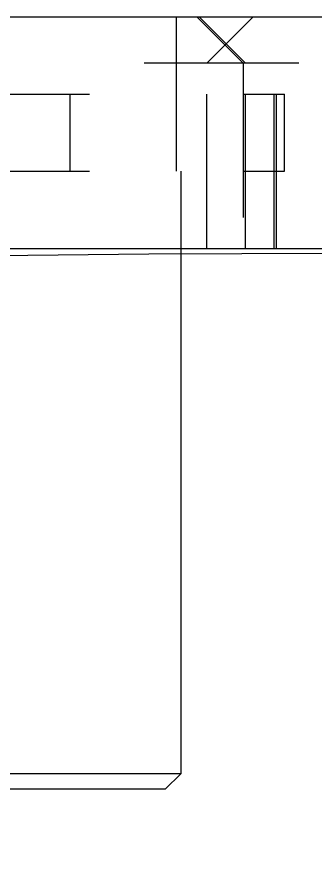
# Model space of a CAD drawing. Header units: inches. Extents: x 504 to 965, y -420 to -94.
# Drawn here: x 725.89 to 727.82, y -338.16 to -332.73 of the extents above; entities that cross this region are included whole.
import ezdxf

# ---------------------------------------------------------------- set-up
doc = ezdxf.new("R2010")
doc.units = ezdxf.units.IN
doc.header["$LTSCALE"] = 10
doc.header["$MEASUREMENT"] = 0
doc.linetypes.add('CENTER', pattern=[0.6, 0.375, -0.075, 0.075, -0.075])
doc.linetypes.add('HIDDEN', pattern=[0.2, 0.1, -0.1])
doc.layers.get('0').update_dxf_attribs({"linetype": 'CONTINUOUS'})
doc.layers.add('02___PRT_ALL_AXES', color=7, linetype='CONTINUOUS')
doc.layers.add('DEFAULT_2', color=8, linetype='HIDDEN')

msp = doc.modelspace()

# ---------------------------------------------------------------- linework, layer by layer
at = {"color": 7, "linetype": 'Continuous'}
for p, q in [((577.5555, -332.7269), (895.8513, -332.7269)), ((577.5555, -334.2269), (895.8513, -334.2269)), ((726.9463, -337.6269), (722.7463, -337.6269)), ((726.8463, -337.7269), (726.9463, -337.6269)), ((726.8463, -337.7269), (722.8463, -337.7269))]:
    msp.add_line(p, q, dxfattribs=at)
at = {"linetype": 'CENTER'}
msp.add_arc((736.7034, -1690.9897), 1356.7628, 83.2637115, 96.7362885, dxfattribs=at)
at = {"layer": '02___PRT_ALL_AXES', "color": 8, "linetype": 'HIDDEN'}
msp.add_line((726.9463, -333.7269), (726.9463, -334.2269), dxfattribs=at)
at = {"layer": '02___PRT_ALL_AXES', "color": 7, "linetype": 'Continuous'}
msp.add_line((726.9463, -334.2269), (726.9463, -337.6269), dxfattribs=at)
at = {"layer": 'DEFAULT_2', "color": 8, "linetype": 'HIDDEN'}
for p, q in [((726.9163, -332.7269), (726.9163, -334.2269)), ((727.3513, -333.0269), (727.0513, -332.7269)), ((727.3663, -333.0269), (727.0663, -332.7269)), ((727.4163, -332.7269), (727.1163, -333.0269)), ((727.5513, -334.2269), (727.5513, -332.7269)), ((727.5663, -334.2269), (727.5663, -332.7269)), ((871.71, -333.0269), (584.8213, -333.0269)), ((727.1163, -334.2269), (727.1163, -333.0269)), ((727.3513, -333.0269), (727.3513, -334.2269)), ((727.3663, -334.2269), (727.3663, -333.0269)), ((717.355, -333.2269), (727.6176, -333.2269)), ((726.2319, -333.7269), (726.2319, -333.2269)), ((727.6176, -333.7269), (727.6176, -333.2269)), ((717.355, -333.7269), (727.6176, -333.7269))]:
    msp.add_line(p, q, dxfattribs=at)

doc.saveas('drawing.dxf')
